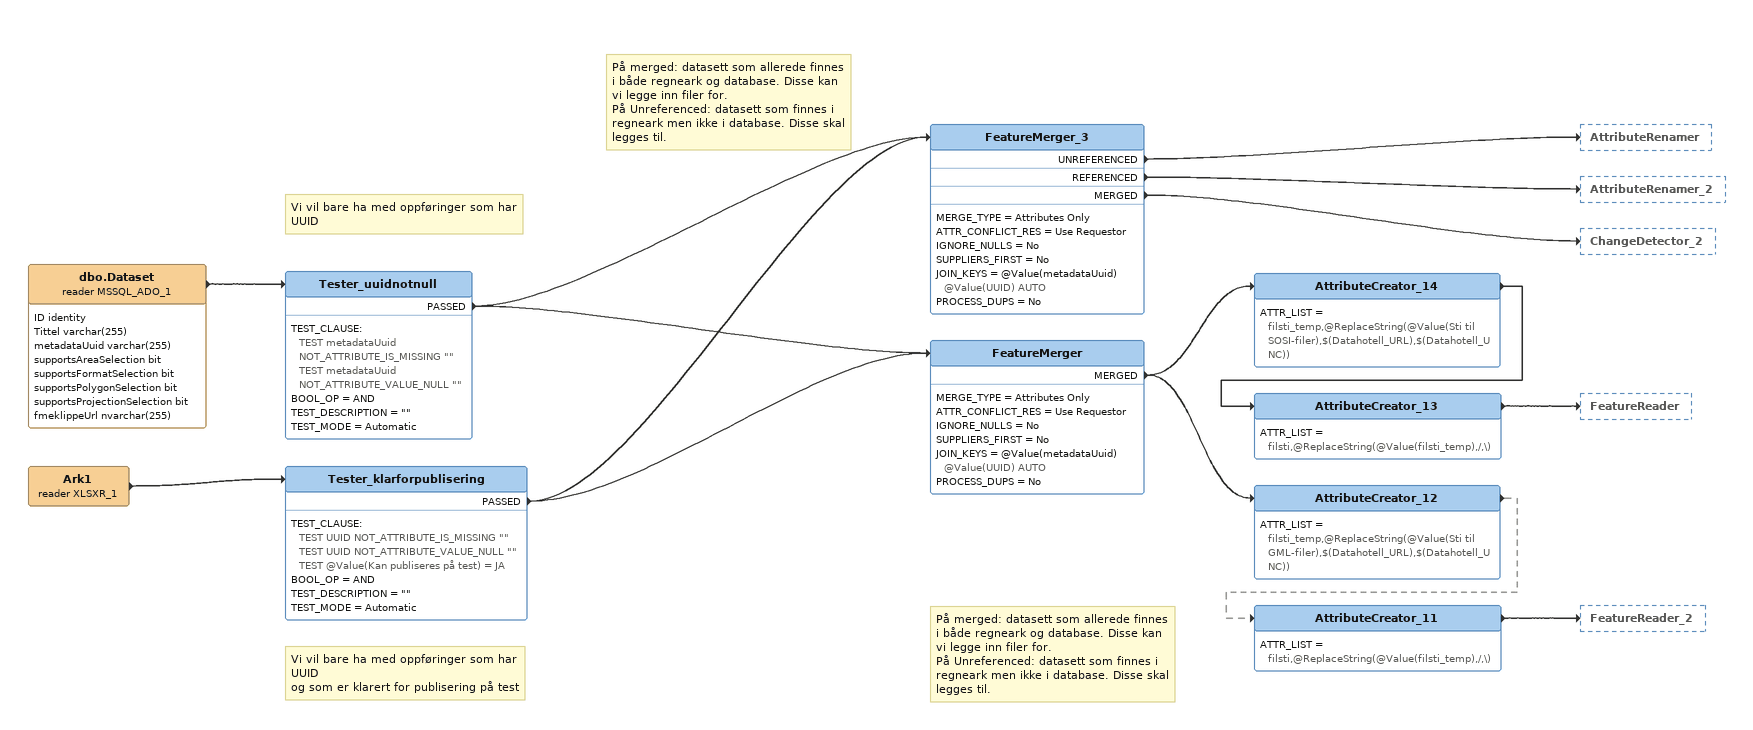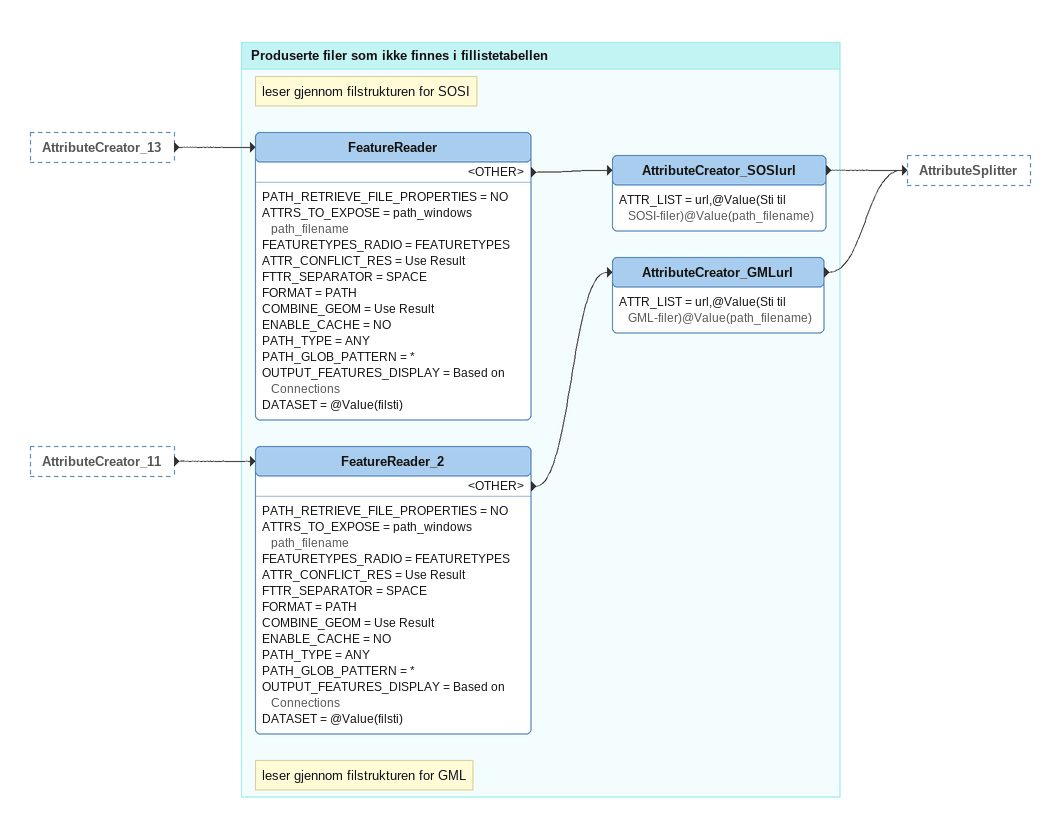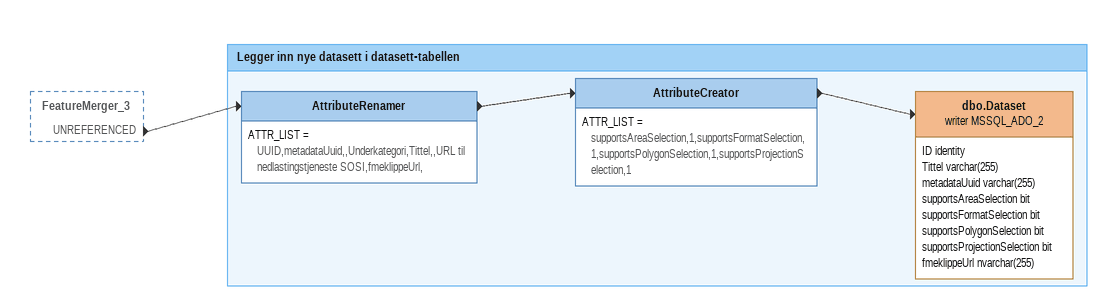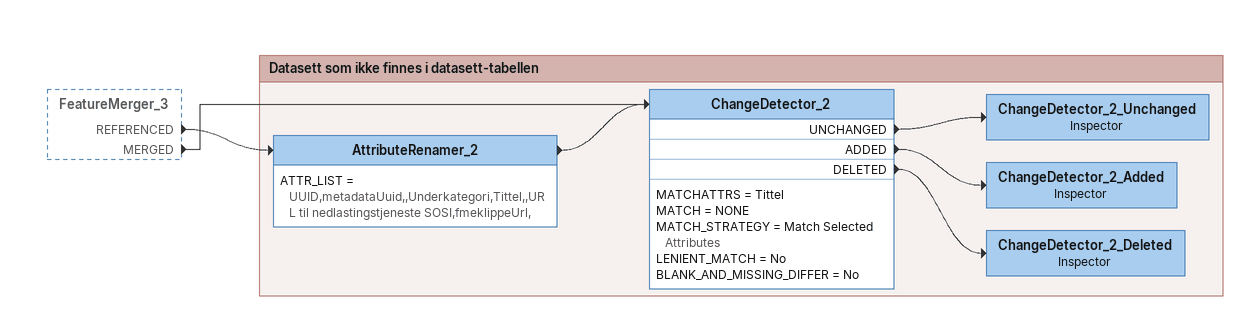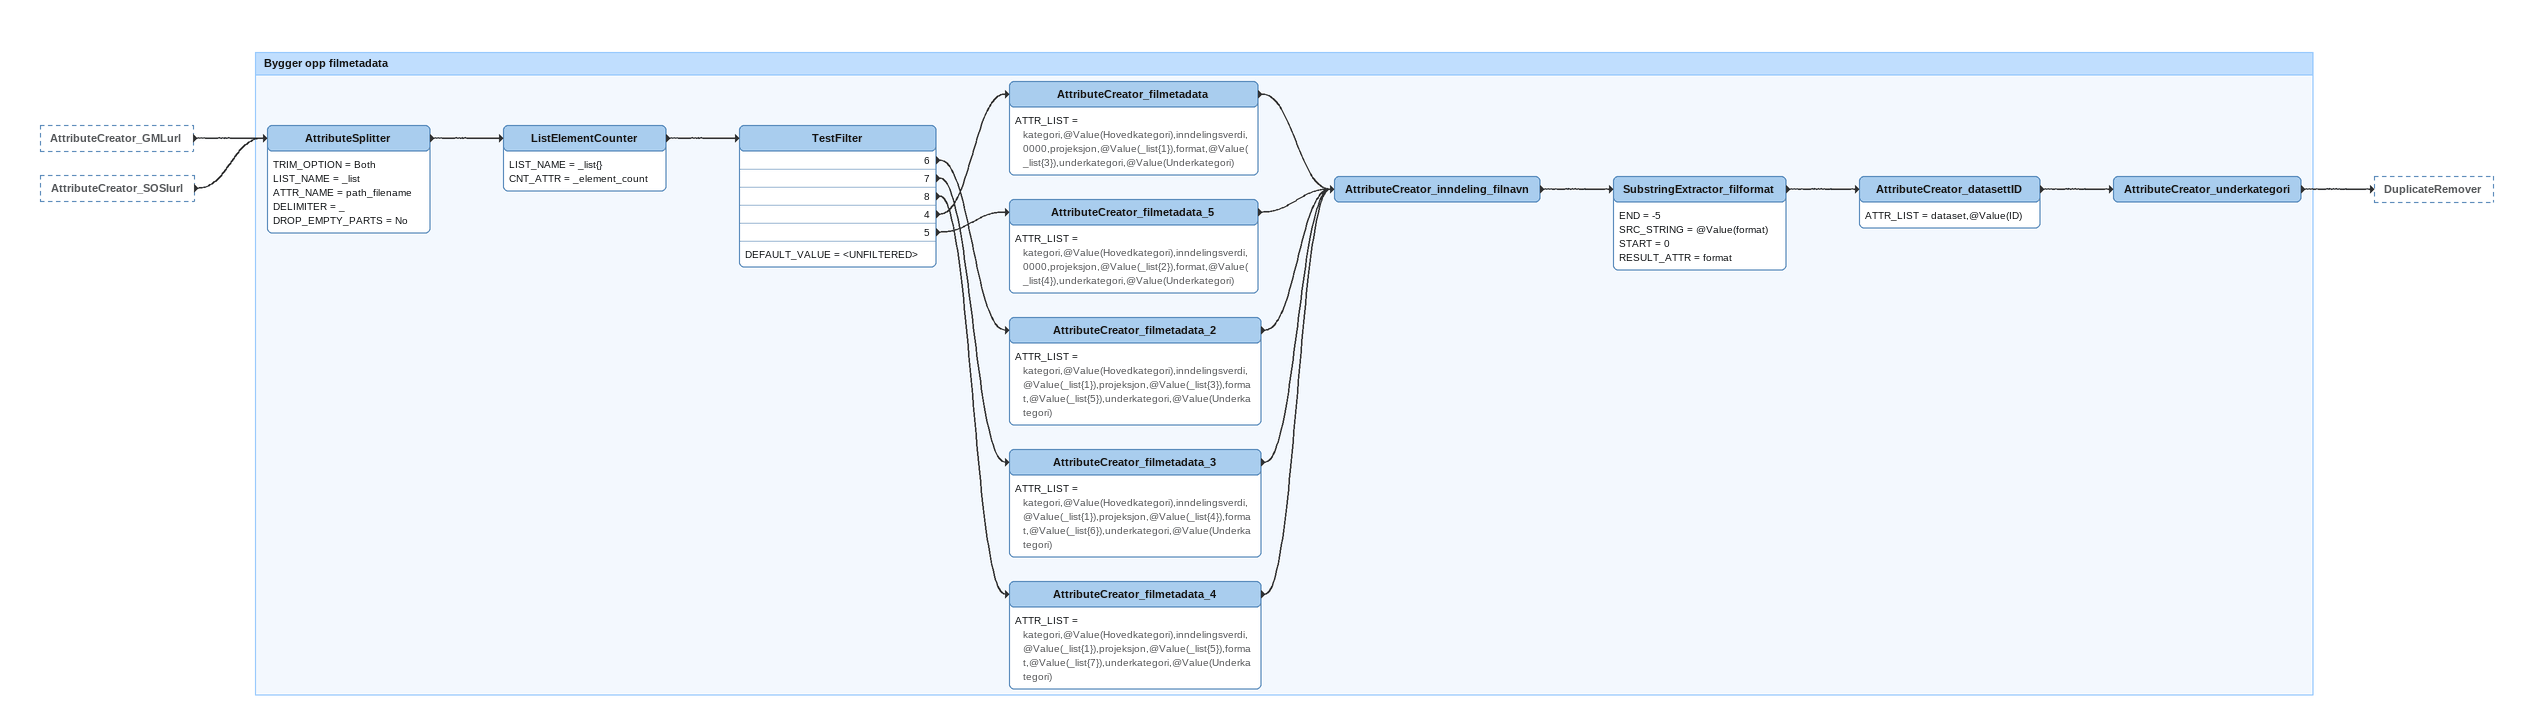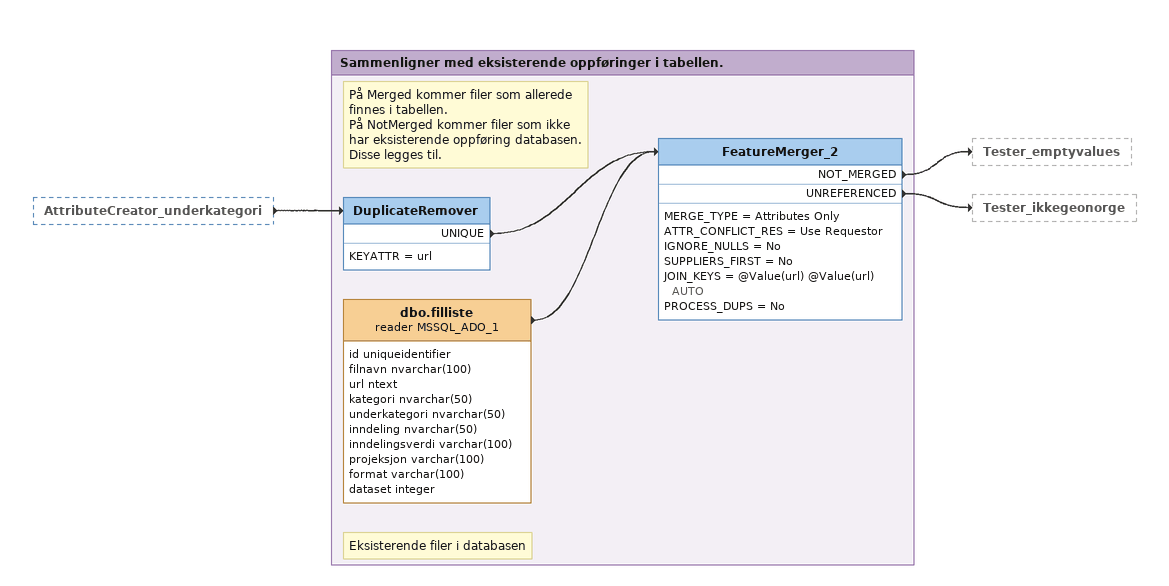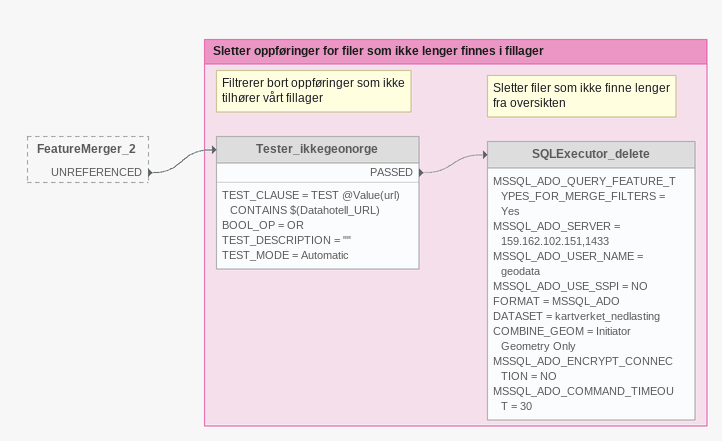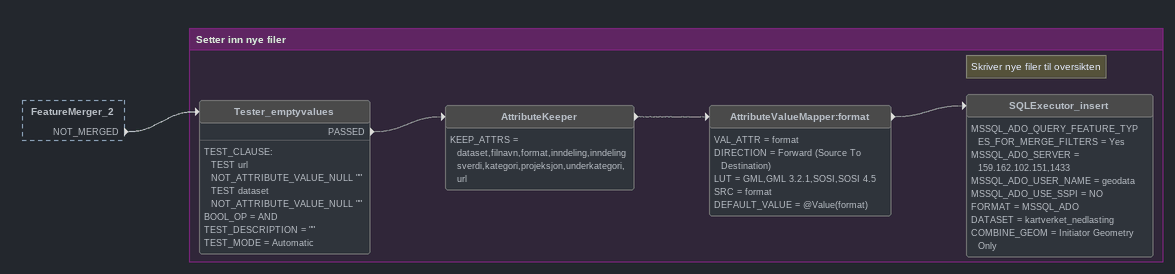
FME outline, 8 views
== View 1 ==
dbo.Dataset (reader MSSQL_ADO_1)
    attributes: ID identity, Tittel varchar(255), metadataUuid varchar(255), supportsAreaSelection bit, supportsFormatSelection bit, supportsPolygonSelection bit, supportsProjectionSelection bit, fmeklippeUrl nvarchar(255)
    -> Tester_uuidnotnull
Note: Vi vil bare ha med oppføringer som har UUID
Tester_uuidnotnull
    TEST_CLAUSE:
      TEST metadataUuid NOT_ATTRIBUTE_IS_MISSING ""
      TEST metadataUuid NOT_ATTRIBUTE_VALUE_NULL ""
    BOOL_OP = AND
    TEST_DESCRIPTION = ""
    TEST_MODE = Automatic
    PASSED -> FeatureMerger
    PASSED -> FeatureMerger_3
Ark1 (reader XLSXR_1)
    -> Tester_klarforpublisering
Note: Vi vil bare ha med oppføringer som har UUID / og som er klarert for publisering på test
Tester_klarforpublisering
    TEST_CLAUSE:
      TEST UUID NOT_ATTRIBUTE_IS_MISSING ""
      TEST UUID NOT_ATTRIBUTE_VALUE_NULL ""
      TEST @Value(Kan publiseres på test) = JA
    BOOL_OP = AND
    TEST_DESCRIPTION = ""
    TEST_MODE = Automatic
    PASSED -> FeatureMerger
    PASSED -> FeatureMerger_3
Note: På merged: datasett som allerede finnes i både regneark og database. Disse kan vi legge inn filer for. / På Unreferenced: datasett som finnes i regneark men ikke i database. Disse skal legges til.
FeatureMerger_3
    MERGE_TYPE = Attributes Only
    ATTR_CONFLICT_RES = Use Requestor
    IGNORE_NULLS = No
    SUPPLIERS_FIRST = No
    JOIN_KEYS = @Value(metadataUuid) @Value(UUID) AUTO
    PROCESS_DUPS = No
    UNREFERENCED -> AttributeRenamer
    REFERENCED -> AttributeRenamer_2
    MERGED -> ChangeDetector_2
Note: På merged: datasett som allerede finnes i både regneark og database. Disse kan vi legge inn filer for. / På Unreferenced: datasett som finnes i regneark men ikke i database. Disse skal legges til.
FeatureMerger
    MERGE_TYPE = Attributes Only
    ATTR_CONFLICT_RES = Use Requestor
    IGNORE_NULLS = No
    SUPPLIERS_FIRST = No
    JOIN_KEYS = @Value(metadataUuid) @Value(UUID) AUTO
    PROCESS_DUPS = No
    MERGED -> AttributeCreator_14
    MERGED -> AttributeCreator_12
AttributeCreator_14
    ATTR_LIST = filsti_temp,@ReplaceString(@Value(Sti til SOSI-filer),$(Datahotell_URL),$(Datahotell_UNC))
    -> AttributeCreator_13
AttributeCreator_13
    ATTR_LIST = filsti,@ReplaceString(@Value(filsti_temp),/,\)
    -> FeatureReader
AttributeCreator_12
    ATTR_LIST = filsti_temp,@ReplaceString(@Value(Sti til GML-filer),$(Datahotell_URL),$(Datahotell_UNC))
    -> AttributeCreator_11 [off]
AttributeCreator_11
    ATTR_LIST = filsti,@ReplaceString(@Value(filsti_temp),/,\)
    -> FeatureReader_2

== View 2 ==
AttributeCreator_13 [outside]
    -> FeatureReader
AttributeCreator_11 [outside]
    -> FeatureReader_2

Bookmark: Produserte filer som ikke finnes i fillistetabellen
Note: leser gjennom filstrukturen for SOSI
FeatureReader
    PATH_RETRIEVE_FILE_PROPERTIES = NO
    ATTRS_TO_EXPOSE = path_windows path_filename
    FEATURETYPES_RADIO = FEATURETYPES
    ATTR_CONFLICT_RES = Use Result
    FTTR_SEPARATOR = SPACE
    FORMAT = PATH
    COMBINE_GEOM = Use Result
    ENABLE_CACHE = NO
    PATH_TYPE = ANY
    PATH_GLOB_PATTERN = *
    OUTPUT_FEATURES_DISPLAY = Based on Connections
    DATASET = @Value(filsti)
    <OTHER> -> AttributeCreator_SOSIurl
AttributeCreator_SOSIurl
    ATTR_LIST = url,@Value(Sti til SOSI-filer)@Value(path_filename)
    -> AttributeSplitter
Note: leser gjennom filstrukturen for GML
FeatureReader_2
    PATH_RETRIEVE_FILE_PROPERTIES = NO
    ATTRS_TO_EXPOSE = path_windows path_filename
    FEATURETYPES_RADIO = FEATURETYPES
    ATTR_CONFLICT_RES = Use Result
    FTTR_SEPARATOR = SPACE
    FORMAT = PATH
    COMBINE_GEOM = Use Result
    ENABLE_CACHE = NO
    PATH_TYPE = ANY
    PATH_GLOB_PATTERN = *
    OUTPUT_FEATURES_DISPLAY = Based on Connections
    DATASET = @Value(filsti)
    <OTHER> -> AttributeCreator_GMLurl
AttributeCreator_GMLurl
    ATTR_LIST = url,@Value(Sti til GML-filer)@Value(path_filename)
    -> AttributeSplitter

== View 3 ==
FeatureMerger_3 [outside]
    UNREFERENCED -> AttributeRenamer

Bookmark: Legger inn nye datasett i datasett-tabellen
AttributeRenamer
    ATTR_LIST = UUID,metadataUuid,,Underkategori,Tittel,,URL til nedlastingstjeneste SOSI,fmeklippeUrl,
    -> AttributeCreator
AttributeCreator
    ATTR_LIST = supportsAreaSelection,1,supportsFormatSelection,1,supportsPolygonSelection,1,supportsProjectionSelection,1
    -> dbo.Dataset (writer MSSQL_ADO_2)
dbo.Dataset (writer MSSQL_ADO_2)
    attributes: ID identity, Tittel varchar(255), metadataUuid varchar(255), supportsAreaSelection bit, supportsFormatSelection bit, supportsPolygonSelection bit, supportsProjectionSelection bit, fmeklippeUrl nvarchar(255)

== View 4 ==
FeatureMerger_3 [outside]
    REFERENCED -> AttributeRenamer_2
    MERGED -> ChangeDetector_2

Bookmark: Datasett som ikke finnes i datasett-tabellen
AttributeRenamer_2
    ATTR_LIST = UUID,metadataUuid,,Underkategori,Tittel,,URL til nedlastingstjeneste SOSI,fmeklippeUrl,
    -> ChangeDetector_2
ChangeDetector_2
    MATCHATTRS = Tittel
    MATCH = NONE
    MATCH_STRATEGY = Match Selected Attributes
    LENIENT_MATCH = No
    BLANK_AND_MISSING_DIFFER = No
    UNCHANGED -> ChangeDetector_2_Unchanged
    ADDED -> ChangeDetector_2_Added
    DELETED -> ChangeDetector_2_Deleted
ChangeDetector_2_Unchanged: Inspector
ChangeDetector_2_Added: Inspector
ChangeDetector_2_Deleted: Inspector

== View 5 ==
AttributeCreator_GMLurl [outside]
    -> AttributeSplitter
AttributeCreator_SOSIurl [outside]
    -> AttributeSplitter

Bookmark: Bygger opp filmetadata
AttributeSplitter
    TRIM_OPTION = Both
    LIST_NAME = _list
    ATTR_NAME = path_filename
    DELIMITER = _
    DROP_EMPTY_PARTS = No
    -> ListElementCounter
ListElementCounter
    LIST_NAME = _list{}
    CNT_ATTR = _element_count
    -> TestFilter
TestFilter
    DEFAULT_VALUE = <UNFILTERED>
    6 -> AttributeCreator_filmetadata_2
    7 -> AttributeCreator_filmetadata_3
    8 -> AttributeCreator_filmetadata_4
    4 -> AttributeCreator_filmetadata
    5 -> AttributeCreator_filmetadata_5
AttributeCreator_filmetadata
    ATTR_LIST = kategori,@Value(Hovedkategori),inndelingsverdi,0000,projeksjon,@Value(_list{1}),format,@Value(_list{3}),underkategori,@Value(Underkategori)
    -> AttributeCreator_inndeling_filnavn
AttributeCreator_filmetadata_5
    ATTR_LIST = kategori,@Value(Hovedkategori),inndelingsverdi,0000,projeksjon,@Value(_list{2}),format,@Value(_list{4}),underkategori,@Value(Underkategori)
    -> AttributeCreator_inndeling_filnavn
AttributeCreator_filmetadata_2
    ATTR_LIST = kategori,@Value(Hovedkategori),inndelingsverdi,@Value(_list{1}),projeksjon,@Value(_list{3}),format,@Value(_list{5}),underkategori,@Value(Underkategori)
    -> AttributeCreator_inndeling_filnavn
AttributeCreator_filmetadata_3
    ATTR_LIST = kategori,@Value(Hovedkategori),inndelingsverdi,@Value(_list{1}),projeksjon,@Value(_list{4}),format,@Value(_list{6}),underkategori,@Value(Underkategori)
    -> AttributeCreator_inndeling_filnavn
AttributeCreator_filmetadata_4
    ATTR_LIST = kategori,@Value(Hovedkategori),inndelingsverdi,@Value(_list{1}),projeksjon,@Value(_list{5}),format,@Value(_list{7}),underkategori,@Value(Underkategori)
    -> AttributeCreator_inndeling_filnavn
AttributeCreator_inndeling_filnavn
    -> SubstringExtractor_filformat
SubstringExtractor_filformat
    END = -5
    SRC_STRING = @Value(format)
    START = 0
    RESULT_ATTR = format
    -> AttributeCreator_datasettID
AttributeCreator_datasettID
    ATTR_LIST = dataset,@Value(ID)
    -> AttributeCreator_underkategori
AttributeCreator_underkategori
    -> DuplicateRemover

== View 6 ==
AttributeCreator_underkategori [outside]
    -> DuplicateRemover

Bookmark: Sammenligner med eksisterende oppføringer i tabellen.
DuplicateRemover
    KEYATTR = url
    UNIQUE -> FeatureMerger_2
Note: Eksisterende filer i databasen
dbo.filliste (reader MSSQL_ADO_1)
    attributes: id uniqueidentifier, filnavn nvarchar(100), url ntext, kategori nvarchar(50), underkategori nvarchar(50), inndeling nvarchar(50), inndelingsverdi varchar(100), projeksjon varchar(100), format varchar(100), dataset integer
    -> FeatureMerger_2
Note: På Merged kommer filer som allerede finnes i tabellen. / På NotMerged kommer filer som ikke har eksisterende oppføring databasen. Disse legges til.
FeatureMerger_2
    MERGE_TYPE = Attributes Only
    ATTR_CONFLICT_RES = Use Requestor
    IGNORE_NULLS = No
    SUPPLIERS_FIRST = No
    JOIN_KEYS = @Value(url) @Value(url) AUTO
    PROCESS_DUPS = No
    NOT_MERGED -> Tester_emptyvalues
    UNREFERENCED -> Tester_ikkegeonorge

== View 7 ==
FeatureMerger_2 [outside]
    UNREFERENCED -> Tester_ikkegeonorge

Bookmark: Sletter oppføringer for filer som ikke lenger finnes i fillager
Note: Filtrerer bort oppføringer som ikke / tilhører vårt fillager
Tester_ikkegeonorge [off]
    TEST_CLAUSE = TEST @Value(url) CONTAINS $(Datahotell_URL)
    BOOL_OP = OR
    TEST_DESCRIPTION = ""
    TEST_MODE = Automatic
    PASSED -> SQLExecutor_delete [off]
Note: Sletter filer som ikke finne lenger fra oversikten
SQLExecutor_delete [off]
    MSSQL_ADO_QUERY_FEATURE_TYPES_FOR_MERGE_FILTERS = Yes
    MSSQL_ADO_SERVER = 159.162.102.151,1433
    MSSQL_ADO_USER_NAME = geodata
    MSSQL_ADO_USE_SSPI = NO
    FORMAT = MSSQL_ADO
    DATASET = kartverket_nedlasting
    COMBINE_GEOM = Initiator Geometry Only
    MSSQL_ADO_ENCRYPT_CONNECTION = NO
    MSSQL_ADO_COMMAND_TIMEOUT = 30

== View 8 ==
FeatureMerger_2 [outside]
    NOT_MERGED -> Tester_emptyvalues

Bookmark: Setter inn nye filer
Tester_emptyvalues [off]
    TEST_CLAUSE:
      TEST url NOT_ATTRIBUTE_VALUE_NULL ""
      TEST dataset NOT_ATTRIBUTE_VALUE_NULL ""
    BOOL_OP = AND
    TEST_DESCRIPTION = ""
    TEST_MODE = Automatic
    PASSED -> AttributeKeeper [off]
AttributeKeeper [off]
    KEEP_ATTRS = dataset,filnavn,format,inndeling,inndelingsverdi,kategori,projeksjon,underkategori,url
    -> AttributeValueMapper:format [off]
AttributeValueMapper:format [off]
    VAL_ATTR = format
    DIRECTION = Forward (Source To Destination)
    LUT = GML,GML 3.2.1,SOSI,SOSI 4.5
    SRC = format
    DEFAULT_VALUE = @Value(format)
    -> SQLExecutor_insert [off]
Note: Skriver nye filer til oversikten
SQLExecutor_insert [off]
    MSSQL_ADO_QUERY_FEATURE_TYPES_FOR_MERGE_FILTERS = Yes
    MSSQL_ADO_SERVER = 159.162.102.151,1433
    MSSQL_ADO_USER_NAME = geodata
    MSSQL_ADO_USE_SSPI = NO
    FORMAT = MSSQL_ADO
    DATASET = kartverket_nedlasting
    COMBINE_GEOM = Initiator Geometry Only
